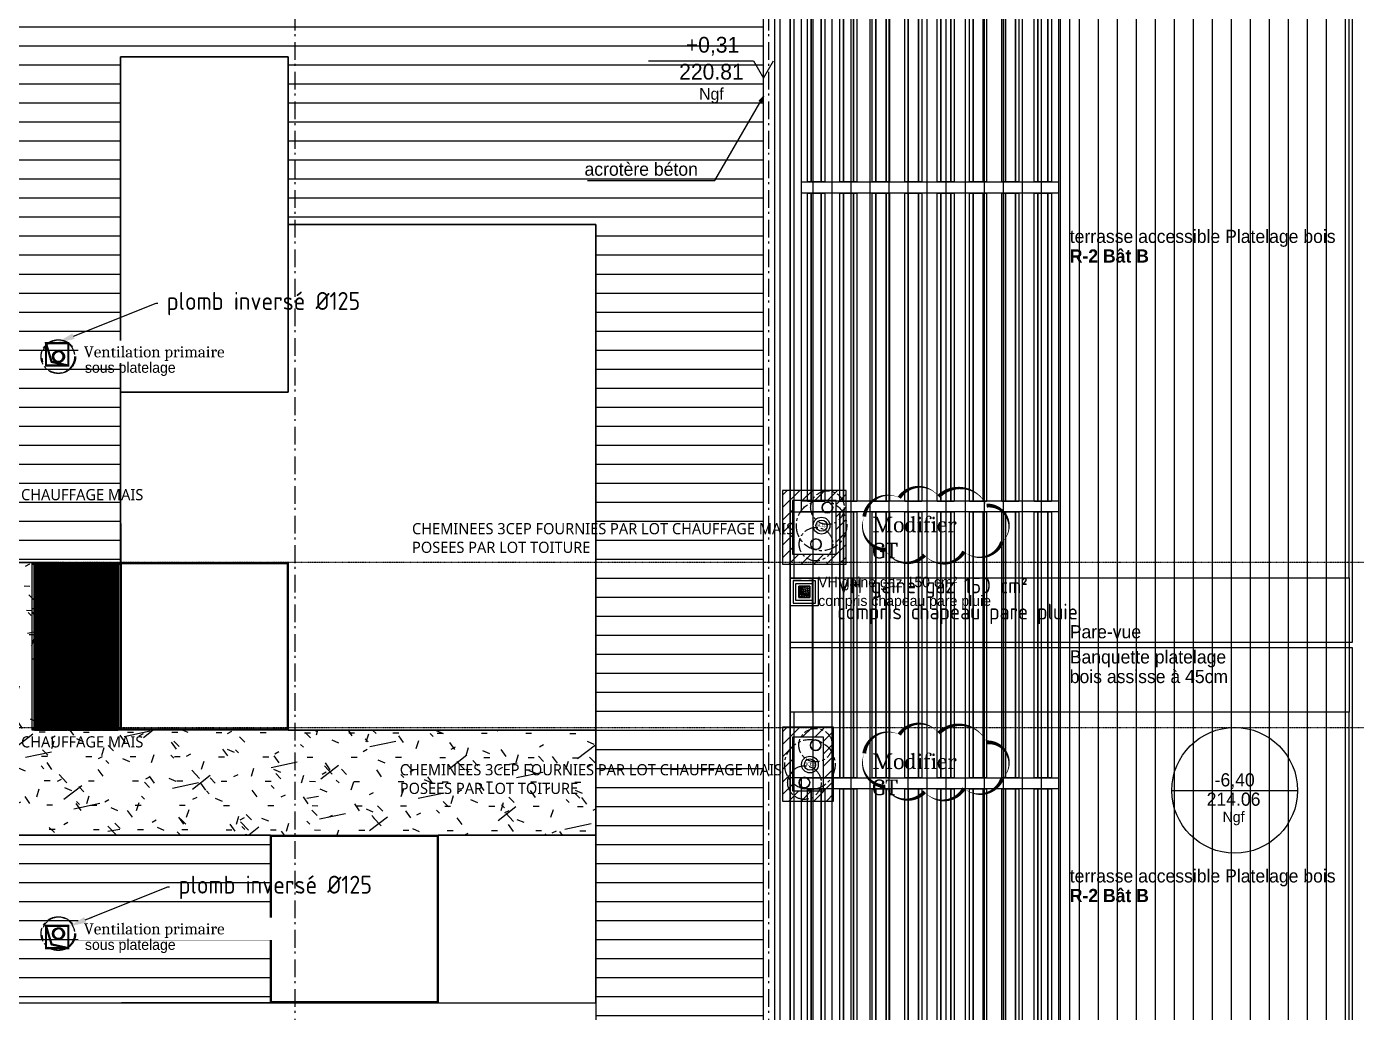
# Model space of a CAD drawing. Extents: x -594 to 29166, y -5797 to 14313.
# Drawn here: x 10176 to 11366, y 3889 to 4770 of the extents above; entities that cross this region are included whole.
import ezdxf
from ezdxf import colors
from ezdxf.entities.mleader import LeaderData, LeaderLine
from ezdxf.math import Vec2, Vec3

# ---------------------------------------------------------------- set-up
doc = ezdxf.new("R2010")
doc.units = 0
for name, pattern in [('CONTINU', [0]), ('prelem_euev', [2, 1.25, -0.25, 0.25, -0.25]), ('Style de ligne -1', [0.41664, 0.20828, -0.20836]), ('Style de ligne -15', [2.08328, 1.25, -0.41656, 0.13886, -0.27786]), ('Style de ligne -6', [1.04164, 0.625, -0.20828, 0.06943, -0.13893])]:
    doc.linetypes.add(name, pattern=pattern)
doc.layers.add('_GAZELEC-RESERVATION 2', color=6, linetype='Continuous', lineweight=18)
for name, color, linetype in [('A SITE', 252, 'Continuous'), ('B GÈnÈral_Hatch', 252, 'Continuous'), ('B Général', 252, 'Continuous'), ('C ANNOTATIONS-axes horizontaux', 252, 'Style de ligne -1'), ('C ANNOTATIONS-niveaux', 252, 'Continuous'), ('C ANNOTATIONS-niveaux_Hatch', 252, 'Continuous'), ('C ANNOTATIONS-prestations', 252, 'Continuous'), ('C ANNOTATIONS-texte', 252, 'Continuous'), ('prlm-CHAUFF', 30, 'Continuous'), ('prlm-EAU-EUEV', 25, 'Continuous'), ('prlm-GT', 242, 'Continuous'), ('prlm-MOD', 64, 'Continuous'), ('prlm-MOD-PB', 123, 'Continuous'), ('prlm-VRD', 252, 'Continuous'), ('SA - béton balayé', 252, 'Continuous'), ('SA - couvre sol', 252, 'Continuous')]:
    doc.layers.add(name, color=color, linetype=linetype)
doc.layers.add('prlm-ZEROPLOT', color=254, linetype='Continuous', plot=False)
doc.styles.add('Eurostile', font='')
doc.styles.add('prlm-chauff', font='trebucbi.ttf', dxfattribs={"height": 18})
doc.styles.add('prlm-mod', font='cambriaz.ttf', dxfattribs={"height": 18})
doc.styles.get("Standard").update_dxf_attribs({"font": 'isocp.shx', "height": 15})
doc.styles.get('Eurostile').set_extended_font_data('Eurostile')
pattern_1 = [(90, (0, 0), (17, 0), [])]
pattern_2 = [(0, (0.52917, -0.70556), (0.3527777774, -0.4409722222), [])]

# ---------------------------------------------------------------- blocks, each defined once
blk = doc.blocks.new('B n0.Groupe-11-1')
at = {"layer": 'B Général', "flags": 128}
for points in [[(121167.5, -121631.2), (121177.5, -121631.2), (121177.5, -121060.3), (121407.5, -121060.3), (121407.5, -122440.3), (121177.5, -122440.3), (121177.5, -121868.9), (121167.5, -121868.9), (121167.5, -122450.3), (121417.5, -122450.3), (121417.5, -121050.3), (121167.5, -121050.3)], [(121183, -121060.3), (121186.2, -121060.3), (121186.2, -121336.1), (121183, -121336.1)], [(121186.2, -121060.3), (121195.2, -121060.3), (121195.2, -121336.1), (121186.2, -121336.1)], [(121195.2, -121060.3), (121198.3, -121060.3), (121198.3, -121336.1), (121195.2, -121336.1)], [(121211.9, -121060.3), (121215.2, -121060.3), (121215.2, -121336.1), (121211.9, -121336.1)], [(121215.2, -121060.3), (121224.2, -121060.3), (121224.2, -121336.1), (121215.2, -121336.1)], [(121224.2, -121060.3), (121227.2, -121060.3), (121227.2, -121336.1), (121224.2, -121336.1)], [(121240.9, -121060.3), (121244.2, -121060.3), (121244.2, -121336.1), (121240.9, -121336.1)], [(121244.2, -121060.3), (121253.2, -121060.3), (121253.2, -121336.1), (121244.2, -121336.1)], [(121253.2, -121060.3), (121256.2, -121060.3), (121256.2, -121336.1), (121253.2, -121336.1)], [(121269.9, -121060.3), (121273.1, -121060.3), (121273.1, -121336.1), (121269.9, -121336.1)], [(121273.1, -121060.3), (121282.1, -121060.3), (121282.1, -121336.1), (121273.1, -121336.1)], [(121282.1, -121060.3), (121285.2, -121060.3), (121285.2, -121336.1), (121282.1, -121336.1)], [(121298.9, -121060.3), (121302.1, -121060.3), (121302.1, -121336.1), (121298.9, -121336.1)], [(121302.1, -121060.3), (121311.1, -121060.3), (121311.1, -121336.1), (121302.1, -121336.1)], [(121311.1, -121060.3), (121314.2, -121060.3), (121314.2, -121336.1), (121311.1, -121336.1)], [(121327.8, -121060.3), (121331.1, -121060.3), (121331.1, -121336.1), (121327.8, -121336.1)], [(121331.1, -121060.3), (121340.1, -121060.3), (121340.1, -121336.1), (121331.1, -121336.1)], [(121340.1, -121060.3), (121343.1, -121060.3), (121343.1, -121336.1), (121340.1, -121336.1)], [(121356.8, -121060.3), (121360.1, -121060.3), (121360.1, -121336.1), (121356.8, -121336.1)], [(121360.1, -121060.3), (121369.1, -121060.3), (121369.1, -121336.1), (121360.1, -121336.1)], [(121369.1, -121060.3), (121372.1, -121060.3), (121372.1, -121336.1), (121369.1, -121336.1)], [(121385.8, -121060.3), (121389, -121060.3), (121389, -121336.1), (121385.8, -121336.1)], [(121389, -121060.3), (121398, -121060.3), (121398, -121336.1), (121389, -121336.1)], [(121398, -121060.3), (121401.1, -121060.3), (121401.1, -121336.1), (121398, -121336.1)], [(121177.5, -121336.1), (121407.5, -121336.1), (121407.5, -121346.1), (121177.5, -121346.1)], [(121183, -121346.1), (121186.2, -121346.1), (121186.2, -121621.8), (121183, -121621.8)], [(121186.2, -121346.1), (121195.2, -121346.1), (121195.2, -121621.8), (121186.2, -121621.8)], [(121195.2, -121346.1), (121198.3, -121346.1), (121198.3, -121621.8), (121195.2, -121621.8)], [(121211.9, -121346.1), (121215.2, -121346.1), (121215.2, -121621.8), (121211.9, -121621.8)], [(121215.2, -121346.1), (121224.2, -121346.1), (121224.2, -121621.8), (121215.2, -121621.8)], [(121224.2, -121346.1), (121227.2, -121346.1), (121227.2, -121621.8), (121224.2, -121621.8)], [(121240.9, -121346.1), (121244.2, -121346.1), (121244.2, -121621.8), (121240.9, -121621.8)], [(121244.2, -121346.1), (121253.2, -121346.1), (121253.2, -121621.8), (121244.2, -121621.8)], [(121253.2, -121346.1), (121256.2, -121346.1), (121256.2, -121621.8), (121253.2, -121621.8)], [(121269.9, -121346.1), (121273.1, -121346.1), (121273.1, -121621.8), (121269.9, -121621.8)], [(121273.1, -121346.1), (121282.1, -121346.1), (121282.1, -121621.8), (121273.1, -121621.8)], [(121282.1, -121346.1), (121285.2, -121346.1), (121285.2, -121621.8), (121282.1, -121621.8)], [(121298.9, -121346.1), (121302.1, -121346.1), (121302.1, -121621.8), (121298.9, -121621.8)], [(121302.1, -121346.1), (121311.1, -121346.1), (121311.1, -121621.8), (121302.1, -121621.8)], [(121311.1, -121346.1), (121314.2, -121346.1), (121314.2, -121621.8), (121311.1, -121621.8)], [(121327.8, -121346.1), (121331.1, -121346.1), (121331.1, -121621.8), (121327.8, -121621.8)], [(121331.1, -121346.1), (121340.1, -121346.1), (121340.1, -121621.8), (121331.1, -121621.8)], [(121340.1, -121346.1), (121343.1, -121346.1), (121343.1, -121621.8), (121340.1, -121621.8)], [(121356.8, -121346.1), (121360.1, -121346.1), (121360.1, -121621.8), (121356.8, -121621.8)], [(121360.1, -121346.1), (121369.1, -121346.1), (121369.1, -121621.8), (121360.1, -121621.8)], [(121369.1, -121346.1), (121372.1, -121346.1), (121372.1, -121621.8), (121369.1, -121621.8)], [(121385.8, -121346.1), (121389, -121346.1), (121389, -121621.8), (121385.8, -121621.8)], [(121389, -121346.1), (121398, -121346.1), (121398, -121621.8), (121389, -121621.8)], [(121398, -121346.1), (121401.1, -121346.1), (121401.1, -121621.8), (121398, -121621.8)], [(121177.5, -121621.2), (121407.5, -121621.2), (121407.5, -121631.2), (121177.5, -121631.2)], [(121211.9, -121631.2), (121215.2, -121631.2), (121215.2, -121868.9), (121211.9, -121868.9)], [(121215.2, -121631.2), (121224.2, -121631.2), (121224.2, -121868.9), (121215.2, -121868.9)], [(121224.2, -121631.2), (121227.2, -121631.2), (121227.2, -121868.9), (121224.2, -121868.9)], [(121240.9, -121631.2), (121244.2, -121631.2), (121244.2, -121868.9), (121240.9, -121868.9)], [(121244.2, -121631.2), (121253.2, -121631.2), (121253.2, -121868.9), (121244.2, -121868.9)], [(121253.2, -121631.2), (121256.2, -121631.2), (121256.2, -121868.9), (121253.2, -121868.9)], [(121269.9, -121631.2), (121273.1, -121631.2), (121273.1, -121868.9), (121269.9, -121868.9)], [(121273.1, -121631.2), (121282.1, -121631.2), (121282.1, -121868.9), (121273.1, -121868.9)], [(121282.1, -121631.2), (121285.2, -121631.2), (121285.2, -121868.9), (121282.1, -121868.9)], [(121298.9, -121631.2), (121302.1, -121631.2), (121302.1, -121868.9), (121298.9, -121868.9)], [(121302.1, -121631.2), (121311.1, -121631.2), (121311.1, -121868.9), (121302.1, -121868.9)], [(121311.1, -121631.2), (121314.2, -121631.2), (121314.2, -121868.9), (121311.1, -121868.9)], [(121327.8, -121631.2), (121331.1, -121631.2), (121331.1, -121868.9), (121327.8, -121868.9)], [(121331.1, -121631.2), (121340.1, -121631.2), (121340.1, -121868.9), (121331.1, -121868.9)], [(121340.1, -121631.2), (121343.1, -121631.2), (121343.1, -121868.9), (121340.1, -121868.9)], [(121356.8, -121631.2), (121360.1, -121631.2), (121360.1, -121868.9), (121356.8, -121868.9)], [(121360.1, -121631.2), (121369.1, -121631.2), (121369.1, -121868.9), (121360.1, -121868.9)], [(121369.1, -121631.2), (121372.1, -121631.2), (121372.1, -121868.9), (121369.1, -121868.9)], [(121385.8, -121631.2), (121389, -121631.2), (121389, -121868.9), (121385.8, -121868.9)], [(121389, -121631.2), (121398, -121631.2), (121398, -121868.9), (121389, -121868.9)], [(121398, -121631.2), (121401.1, -121631.2), (121401.1, -121868.9), (121398, -121868.9)], [(121177.5, -121868.9), (121407.5, -121868.9), (121407.5, -121878.9), (121177.5, -121878.9)], [(121183, -121878.9), (121186.2, -121878.9), (121186.2, -122154.6), (121183, -122154.6)], [(121186.2, -121878.9), (121195.2, -121878.9), (121195.2, -122154.6), (121186.2, -122154.6)], [(121195.2, -121878.9), (121198.3, -121878.9), (121198.3, -122154.6), (121195.2, -122154.6)], [(121211.9, -121878.9), (121215.2, -121878.9), (121215.2, -122154.6), (121211.9, -122154.6)], [(121215.2, -121878.9), (121224.2, -121878.9), (121224.2, -122154.6), (121215.2, -122154.6)], [(121224.2, -121878.9), (121227.2, -121878.9), (121227.2, -122154.6), (121224.2, -122154.6)], [(121240.9, -121878.9), (121244.2, -121878.9), (121244.2, -122154.6), (121240.9, -122154.6)], [(121244.2, -121878.9), (121253.2, -121878.9), (121253.2, -122154.6), (121244.2, -122154.6)], [(121253.2, -121878.9), (121256.2, -121878.9), (121256.2, -122154.6), (121253.2, -122154.6)], [(121269.9, -121878.9), (121273.1, -121878.9), (121273.1, -122154.6), (121269.9, -122154.6)], [(121273.1, -121878.9), (121282.1, -121878.9), (121282.1, -122154.6), (121273.1, -122154.6)], [(121282.1, -121878.9), (121285.2, -121878.9), (121285.2, -122154.6), (121282.1, -122154.6)], [(121298.9, -121878.9), (121302.1, -121878.9), (121302.1, -122154.6), (121298.9, -122154.6)], [(121302.1, -121878.9), (121311.1, -121878.9), (121311.1, -122154.6), (121302.1, -122154.6)], [(121311.1, -121878.9), (121314.2, -121878.9), (121314.2, -122154.6), (121311.1, -122154.6)], [(121327.8, -121878.9), (121331.1, -121878.9), (121331.1, -122154.6), (121327.8, -122154.6)], [(121331.1, -121878.9), (121340.1, -121878.9), (121340.1, -122154.6), (121331.1, -122154.6)], [(121340.1, -121878.9), (121343.1, -121878.9), (121343.1, -122154.6), (121340.1, -122154.6)], [(121356.8, -121878.9), (121360.1, -121878.9), (121360.1, -122154.6), (121356.8, -122154.6)], [(121360.1, -121878.9), (121369.1, -121878.9), (121369.1, -122154.6), (121360.1, -122154.6)], [(121369.1, -121878.9), (121372.1, -121878.9), (121372.1, -122154.6), (121369.1, -122154.6)], [(121385.8, -121878.9), (121389, -121878.9), (121389, -122154.6), (121385.8, -122154.6)], [(121389, -121878.9), (121398, -121878.9), (121398, -122154.6), (121389, -122154.6)], [(121398, -121878.9), (121401.1, -121878.9), (121401.1, -122154.6), (121398, -122154.6)]]:
    blk.add_lwpolyline(points, close=True, dxfattribs=at)
blk = doc.blocks.new('B n0.Alti BAT B TERRASSE R-2')
at = {"layer": 'C ANNOTATIONS-niveaux', "linetype": 'Continuous'}
blk.add_line((-55.3, -0.2), (57.2, -0.2), dxfattribs=at)
blk.add_circle((1, -0.2), 56.2, dxfattribs=at)
at = {"layer": 'C ANNOTATIONS-niveaux', "attachment_point": 2, "rotation": 0, "line_spacing_factor": 0.894578, "style": 'Eurostile'}
for s, insert, char_height in [('-6,40', (1, 15.1), 11.76), ('214.06', (0, -2.2), 11.76), ('Ngf', (0, -19.2), 9.41)]:
    blk.add_mtext(s, dxfattribs=dict(at, insert=insert, char_height=char_height))
blk = doc.blocks.new('B n0.Alti BAT B ACCROTERE TOITURE')
at = {"layer": 'B Général', "linetype": 'Continuous', "flags": 128}
blk.add_lwpolyline([(-55.9, 6.5), (37.8, 6.5), (46.8, -9), (55.8, 6.5)], dxfattribs=at)
at = {"layer": 'C ANNOTATIONS-niveaux', "attachment_point": 2, "rotation": 0, "line_spacing_factor": 0.894578, "style": 'Eurostile'}
for s, insert, char_height in [('+0,31', (1.3, 28), 14.11), ('220.81', (0.3, 3.9), 14.11), ('Ngf', (0.3, -17.7), 10.58)]:
    blk.add_mtext(s, dxfattribs=dict(at, insert=insert, char_height=char_height))
blk = doc.blocks.new('B n0.Groupe-13-1')
at = {"layer": 'B Général', "linetype": 'Continuous', "flags": 128}
for points in [[(120568.5, -121676.4), (120718.5, -121676.4), (120718.5, -121826.4), (120568.5, -121826.4)], [(120569.5, -121677.4), (120717.5, -121677.4), (120717.5, -121825.4), (120569.5, -121825.4)]]:
    blk.add_lwpolyline(points, close=True, dxfattribs=at)
blk = doc.blocks.new('B n0.Groupe-14-1')
at = {"layer": 'B Général'}
blk.add_blockref('B n0.Groupe-13-1', (0, 0), dxfattribs=at)
blk = doc.blocks.new('B n0.Groupe-15-1')
at = {"layer": 'B Général'}
blk.add_blockref('B n0.Groupe-14-1', (0, 0), dxfattribs=at)
blk = doc.blocks.new('B n0.Groupe-25-1')
at = {"layer": 'B Général', "linetype": 'Continuous', "flags": 128}
for points in [[(120702.6, -121920.3), (120852.6, -121920.3), (120852.6, -122070.3), (120702.6, -122070.3)], [(120703.6, -121921.3), (120851.6, -121921.3), (120851.6, -122069.3), (120703.6, -122069.3)]]:
    blk.add_lwpolyline(points, close=True, dxfattribs=at)
blk = doc.blocks.new('B n0.Groupe-26-1')
at = {"layer": 'B Général'}
blk.add_blockref('B n0.Groupe-25-1', (0, 0), dxfattribs=at)
blk = doc.blocks.new('B n0.Groupe-27-1')
at = {"layer": 'B Général'}
blk.add_blockref('B n0.Groupe-26-1', (0, 0), dxfattribs=at)
blk = doc.blocks.new('B n0.Groupe-45-1')
at = {"layer": 'B GÈnÈral_Hatch', "linetype": 'Continuous'}
h = blk.add_hatch(dxfattribs=at)
h.set_pattern_fill('BOIS FIL HOR', color=256, style=0, pattern_type=2)
h.set_pattern_definition(pattern_2)
h.paths.add_polyline_path([(120491.5, -121826.4), (120491.5, -121677.9), (120506, -121677.9), (120506, -121826.4)])
h = blk.add_hatch(dxfattribs=at)
h.set_pattern_fill('BOIS FIL HOR', color=256, style=0, pattern_type=2)
h.set_pattern_definition(pattern_2)
h.paths.add_polyline_path([(120506.6, -121826.4), (120506.6, -121677.9), (120521.1, -121677.9), (120521.1, -121826.4)])
h = blk.add_hatch(dxfattribs=at)
h.set_pattern_fill('BOIS FIL HOR', color=256, style=0, pattern_type=2)
h.set_pattern_definition(pattern_2)
h.paths.add_polyline_path([(120521.7, -121826.4), (120521.7, -121677.9), (120536.2, -121677.9), (120536.2, -121826.4)])
h = blk.add_hatch(dxfattribs=at)
h.set_pattern_fill('BOIS FIL HOR', color=256, style=0, pattern_type=2)
h.set_pattern_definition(pattern_2)
h.paths.add_polyline_path([(120536.8, -121826.4), (120536.8, -121677.9), (120551.3, -121677.9), (120551.3, -121826.4)])
h = blk.add_hatch(dxfattribs=at)
h.set_pattern_fill('BOIS FIL HOR', color=256, style=0, pattern_type=2)
h.set_pattern_definition(pattern_2)
h.paths.add_polyline_path([(120551.9, -121826.4), (120551.9, -121677.9), (120566.4, -121677.9), (120566.4, -121826.4)])
at = {"layer": 'B Général', "linetype": 'Continuous', "flags": 128}
for points in [[(120489.4, -121677.9), (120489.4, -121676.4), (120568.5, -121676.4), (120568.5, -121677.9)], [(120489.4, -121826.4), (120489.4, -121677.9), (120490.9, -121677.9), (120490.9, -121826.4)], [(120491.5, -121826.4), (120491.5, -121677.9), (120506, -121677.9), (120506, -121826.4)], [(120506.6, -121826.4), (120506.6, -121677.9), (120521.1, -121677.9), (120521.1, -121826.4)], [(120521.7, -121826.4), (120521.7, -121677.9), (120536.2, -121677.9), (120536.2, -121826.4)], [(120536.8, -121826.4), (120536.8, -121677.9), (120551.3, -121677.9), (120551.3, -121826.4)], [(120551.9, -121826.4), (120551.9, -121677.9), (120566.4, -121677.9), (120566.4, -121826.4)], [(120567, -121826.4), (120567, -121677.9), (120568.5, -121677.9), (120568.5, -121826.4)], [(120489.4, -121826.4), (120489.4, -121824.9), (120568.5, -121824.9), (120568.5, -121826.4)]]:
    blk.add_lwpolyline(points, close=True, dxfattribs=at)
blk = doc.blocks.new('B n0.Groupe-46-1')
at = {"layer": 'B GÈnÈral_Hatch', "linetype": 'Continuous'}
h = blk.add_hatch(dxfattribs=at)
h.set_pattern_fill('PLATELAGE BOIS', color=256, angle=270, style=0, pattern_type=2)
h.set_pattern_definition([(360, (119964.08, -123919.825), (-3e-15, -17), [])])
h.paths.add_polyline_path([(119613.4, -121673.1), (119196.6, -121673.1), (119196.6, -121822.3), (119291, -121822.3), (119291, -121830.2), (118750.6, -121830.2), (118750.6, -123751.2), (120102.6, -123751.2), (120102.6, -122436.3), (120102.6, -122426.3), (120118.6, -122426.3), (121143.5, -122426.3), (121143.5, -121074.3), (120993.5, -121074.3), (120993.5, -121074.3), (118750.6, -121074.3), (118750.6, -121669.3), (119077.5, -121669.3), (119077.5, -121599.3), (118825.6, -121599.3), (118825.6, -121374.3), (118902.6, -121374.3), (118902.6, -121224.3), (119052.6, -121224.3), (119052.6, -121149.3), (119613.4, -121149.3)])
h.paths.add_polyline_path([(120718.5, -121374.3), (120993.5, -121374.3), (120993.5, -122276.3), (120402.6, -122276.3), (120402.6, -122070.3), (120702.6, -122070.3), (120702.6, -121920.3), (120402.6, -121920.3), (120402.6, -121676.4), (120568.5, -121676.4), (120568.5, -121224.3), (120718.5, -121224.3)])
h.paths.add_polyline_path([(119497.6, -122251.3), (119497.6, -121822.3), (120205.7, -121822.3), (120205.7, -122214.9), (119743.5, -122214.9), (119743.5, -122436.3), (119348.7, -122436.3), (119306.9, -122436.3), (119307.4, -122008.7), (119368.9, -122008.7), (119368.9, -122251.3), (119325.3, -122251.3), (119325.3, -122416.3), (119527.6, -122416.3), (119527.6, -122251.3)])
h.paths.add_polyline_path([(119809.5, -122477.5), (119809.5, -122254.8), (119952.6, -122254.8), (119952.6, -122556.6), (119496.7, -122556.6), (119496.7, -122477.5)])
h.paths.add_polyline_path([(119952.6, -122926.2), (119802.6, -122926.2), (119802.6, -122715.3), (119952.6, -122715.3)])
h.paths.add_polyline_path([(120188.8, -121662.2), (119763.4, -121662.2), (119763.4, -121224.3), (120402.6, -121224.3), (120402.6, -121583.1), (120188.8, -121583.1)])
h.paths.add_polyline_path([(119050.6, -122706.4), (119050.6, -122703.2), (119498.7, -122703.2), (119498.7, -122705.3), (119498.7, -123061.2), (120027.6, -123061.2), (120027.6, -123431.2), (119802.6, -123431.2), (119802.6, -123601.2), (118900.6, -123601.2), (118900.6, -122715.3), (118825.6, -122715.3), (118825.6, -121907.2), (119051.3, -121907.2), (119050.6, -122648.6), (119050.6, -122648.6), (119050.6, -122671), (119050.6, -122706.4)])
h = blk.add_hatch(dxfattribs=at)
h.set_pattern_fill('PLATELAGE BOIS', color=256, style=0, pattern_type=2)
h.set_pattern_definition(pattern_1)
h.paths.add_polyline_path([(121167.5, -121690.3), (121667.5, -121690.3), (121667.5, -121074.3), (121167.5, -121074.3)])
h = blk.add_hatch(dxfattribs=at)
h.set_pattern_fill('H_BETON', color=256, style=0, pattern_type=2)
h.set_pattern_definition([(-142.125016, (18.52, 3.53), (43.711712, -46.2287), [20.111606, -70.00223]), (-46.60301, (18.52, 3.53), (74.898574, 50.106956), [10.136317, -53.486058]), (-168.134205, (25.97, -3.92), (43.228758, -46.146754), [23.831505, -66.28233]), (-45, (74.487, 21.94), (26.147215, 36.693991), [3.741977, -41.314941]), (28.99596, (32.19, 40.13), (42.295787, -18.189762), [4.249871, -37.596046]), (-23.19859, (33.07, 39.688), (10.649274, 43.780348), [6.716635, -38.340283]), (-45.273068, (35.91, 42.19), (26.321799, 36.568959), [6.623501, -39.417796]), (-170.53768, (0, 0), (58.64547, -170.41925), [10.72895, -169.49872]), (-107.353786, (-22.49, 19.844), (44.637211, -6.135573), [7.392084, -37.664834]), (-54.46244, (-22.49, 19.844), (45.861128, -6.173661), [7.586823, -37.470095]), (179.84497, (-18.991, 13.656), (41.80673, -21.85841), [5.2623915, -34.296323])])
h.paths.add_polyline_path([(120569.5, -122070.3), (120702.7, -122070.3), (120702.7, -121920.3), (120993.5, -121920.3), (120993.5, -121826.4), (120702.7, -121826.4), (120702.7, -121826.4), (120569.5, -121826.4), (120513, -121826.4), (120513.5, -121676.4), (120402.6, -121676.4), (120402.6, -121920.3), (120702.6, -121920.3), (120702.6, -122070.3)])
h = blk.add_hatch(dxfattribs=at)
h.set_pattern_fill('PLATELAGE BOIS', color=256, style=0, pattern_type=2)
h.set_pattern_definition(pattern_1)
h.paths.add_polyline_path([(121187.5, -121690.3), (121667.5, -121690.3), (121667.5, -121810.3), (121187.5, -121810.3)])
h = blk.add_hatch(dxfattribs=at)
h.set_pattern_fill('PLATELAGE BOIS', color=256, style=0, pattern_type=2)
h.set_pattern_definition(pattern_1)
h.paths.add_polyline_path([(121167.5, -122426.3), (121667.5, -122426.3), (121667.5, -121810.3), (121167.5, -121810.3)])
at = {"layer": 'C ANNOTATIONS-niveaux_Hatch', "linetype": 'Continuous'}
blk.add_hatch(color=250, dxfattribs=at).paths.add_polyline_path([(121139.8, -121263.6), (121143.5, -121259.9), (121142.1, -121264.9)])
at = {"layer": 'B Général', "linetype": 'Continuous', "lineweight": 25, "flags": 128}
blk.add_lwpolyline([(118726.6, -121831.3), (118726.6, -123775.2), (120126.6, -123775.2), (120126.6, -122450.3), (121167.5, -122450.3), (121167.5, -121050.3), (118726.6, -121050.3), (118726.6, -121669.3)], close=True, dxfattribs=at)
at = {"layer": 'B Général', "linetype": 'Continuous', "lineweight": 18, "flags": 128}
blk.add_lwpolyline([(121167.5, -122426.3), (121667.5, -122426.3), (121667.5, -121074.3), (121167.5, -121074.3), (121167.5, -121050.3), (122276.5, -121050.3), (122276.5, -122450.3), (121167.5, -122450.3)], close=True, dxfattribs=at)
at = {"layer": 'B Général', "linetype": 'Continuous', "flags": 128}
for points in [[(120112.6, -122436.3), (120112.6, -123761.2), (118740.6, -123761.2), (118740.6, -121831.3), (118735.6, -121831.3), (118735.6, -123766.2), (120117.6, -123766.2), (120117.6, -122441.3), (121158.5, -122441.3), (121158.5, -121059.3), (118735.6, -121059.3), (118735.6, -121669.3), (118740.6, -121669.3), (118740.6, -121064.3), (121153.5, -121064.3), (121153.5, -122436.3)], [(122260.5, -121064.8), (122260.5, -122436.8), (121167.5, -122436.8), (121167.5, -122431.8), (121670.4, -122431.8), (121670.4, -121752.8), (121167.5, -121752.8), (121167.5, -121747.8), (121670.4, -121747.8), (121670.4, -121069.8), (121167.5, -121069.8), (121167.5, -121064.8)], [(121167.5, -121690.3), (121667.5, -121690.3), (121667.5, -121074.3), (121167.5, -121074.3)], [(120718.5, -121374.3), (120993.5, -121374.3), (120993.5, -122276.3), (120402.6, -122276.3), (120402.6, -122070.3), (120702.6, -122070.3), (120702.6, -121920.3), (120402.6, -121920.3), (120402.6, -121676.4), (120568.5, -121676.4), (120568.5, -121224.3), (120718.5, -121224.3)], [(120718.5, -121224.3), (120568.5, -121224.3), (120568.5, -121524.3), (120718.5, -121524.3)], [(120718.5, -121676.4), (120718.5, -121826.4), (120993.5, -121826.4), (120993.5, -121374.3), (120718.5, -121374.3), (120718.5, -121524.3), (120568.5, -121524.3), (120568.5, -121676.4)], [(120569.1, -121680.3), (120568.5, -121524.3), (120568.5, -121680.3)], [(120569.5, -122070.3), (120702.7, -122070.3), (120702.7, -121920.3), (120993.5, -121920.3), (120993.5, -121826.4), (120702.7, -121826.4), (120702.7, -121826.4), (120569.5, -121826.4), (120513, -121826.4), (120513.5, -121676.4), (120402.6, -121676.4), (120402.6, -121920.3), (120702.6, -121920.3), (120702.6, -122070.3)], [(121187.5, -121690.3), (121667.5, -121690.3), (121667.5, -121810.3), (121187.5, -121810.3)], [(121167.5, -122426.3), (121667.5, -122426.3), (121667.5, -121810.3), (121167.5, -121810.3)], [(120852.6, -121920.3), (120852.6, -122070.3), (120993.5, -122070.3), (120993.5, -121920.3)], [(120402.6, -122070.3), (120993.5, -122070.3), (120993.5, -122276.3), (120402.6, -122276.3)]]:
    blk.add_lwpolyline(points, close=True, dxfattribs=at)
blk.add_lwpolyline([(120118.6, -122426.3), (121143.5, -122426.3), (121143.5, -121074.3), (120993.5, -121074.3), (120993.5, -121074.3), (118750.6, -121074.3)], dxfattribs=at)
at = {"layer": 'B Général', "linetype": 'Continuous', "lineweight": 25, "flags": 128}
blk.add_lwpolyline([(118750.6, -121815.3), (118750.6, -123751.2), (120102.6, -123751.2), (120102.6, -122426.3), (121143.5, -122426.3), (121143.5, -121074.3), (118750.6, -121074.3), (118750.6, -121685.3)], dxfattribs=at)
at = {"layer": 'C ANNOTATIONS-niveaux', "linetype": 'Continuous', "flags": 128}
blk.add_lwpolyline([(120986.2, -121334.9), (121100.2, -121334.9), (121143.5, -121259.9)], dxfattribs=at)
blk.add_lwpolyline([(121139.8, -121263.6), (121143.5, -121259.9), (121142.1, -121264.9)], close=True, dxfattribs=at)
at = {"layer": 'B Général'}
for name in ['B n0.Groupe-11-1', 'B n0.Groupe-45-1', 'B n0.Groupe-15-1', 'B n0.Groupe-27-1']:
    blk.add_blockref(name, (0, 0), dxfattribs=at)
at = {"layer": 'C ANNOTATIONS-niveaux'}
for name, p in [('B n0.Alti BAT B ACCROTERE TOITURE', (121096.7, -121234.5)), ('B n0.Alti BAT B TERRASSE R-2', (121564, -121880))]:
    blk.add_blockref(name, p, dxfattribs=at)
at = {"layer": 'C ANNOTATIONS-texte', "char_height": 11.759, "attachment_point": 1, "line_spacing_factor": 0.894578, "style": 'Eurostile'}
for s, insert, width in [('acrotère béton', (120983.5, -121318.9), 126.677), ('terrasse accessible Platelage bois\\P{\\fEurostile|b1|i0|c0|p0;R-2 Bât B}', (121417.5, -121379), 252.914), ('Banquette platelage bois assisse à 45cm', (121417.5, -121755), 163.775), ('terrasse accessible Platelage bois\\P{\\fEurostile|b1|i0|c0|p0;R-2 Bât B}', (121417.5, -121950.8), 253.518)]:
    blk.add_mtext(s, dxfattribs=dict(at, insert=insert, width=width))
at = {"layer": 'C ANNOTATIONS-texte', "insert": (121417.5, -121732.5), "char_height": 11.76, "attachment_point": 1, "line_spacing_factor": 0.894578, "style": 'Eurostile'}
blk.add_mtext('Pare-vue', dxfattribs=at)
blk = doc.blocks.new('xi.vhgaz-2')
at = {"layer": 'B Général', "linetype": 'Style de ligne -15', "ltscale": 25.4}
for p, q in [((5, -5), (15, -5)), ((5, -15), (5, -5)), ((6.8, -6.7), (6.8, -12.7)), ((8.8, -10.6), (6.8, -6.7)), ((12.7, -12.7), (8.8, -10.6)), ((15, -5), (15, -15)), ((15, -15), (5, -15)), ((6.8, -12.7), (12.7, -12.7))]:
    blk.add_line(p, q, dxfattribs=at)
at = {"layer": 'B Général', "linetype": 'Style de ligne -15', "ltscale": 25.4, "flags": 128}
for points in [[(-2.6, 2.4), (22.4, 2.4), (22.4, -22.6), (-2.6, -22.6)], [(0, -20), (20, -20), (20, 0), (0, 0)], [(2.4, -2.6), (17.4, -2.6), (17.4, -17.6), (2.4, -17.6)], [(6.8, -6.7), (8.8, -10.6), (12.7, -12.7), (6.8, -12.7)]]:
    blk.add_lwpolyline(points, close=True, dxfattribs=at)
blk = doc.blocks.new('xi.vpmod-2')
at = {"layer": 'B Général', "linetype": 'Style de ligne -15', "ltscale": 25.4, "flags": 128}
for points in [[(-5, 0, 0.414214), (0, -5, 0.414214), (5, 0, 0.414214), (0, 5, 0.414214)], [(4.5, 0, -0.414214), (0, -4.5, -0.414214), (-4.5, 0, -0.414214), (0, 4.5, -0.414214)]]:
    blk.add_lwpolyline(points, format="xyb", close=True, dxfattribs=at)
at = {"layer": 'B Général', "linetype": 'Style de ligne -15', "ltscale": 25.4}
for radius in [15, 5, 4.5]:
    blk.add_circle((0, 0), radius, dxfattribs=at)
blk = doc.blocks.new('B n0.Groupe-54-1')
at = {"layer": 'C ANNOTATIONS-prestations'}
for name, p in [('xi.vpmod-2', (120513.4, -121492.4)), ('xi.vhgaz-2', (121170.1, -121692.7)), ('xi.vpmod-2', (120513.4, -122008.3))]:
    blk.add_blockref(name, p, dxfattribs=at)
at = {"layer": 'C ANNOTATIONS-prestations', "char_height": 9.407, "attachment_point": 1, "line_spacing_factor": 1.067261, "style": 'Eurostile'}
for s, insert, width in [('Ventilation primaire\\Psous platelage', (120536.7, -121480.7), 163.663), ('VH gaine gaz 150 cm²\\Pcompris chapeau pare pluie', (121192.5, -121689.2), 278.852), ('Ventilation primaire\\Psous platelage', (120536.7, -121996.7), 163.663)]:
    blk.add_mtext(s, dxfattribs=dict(at, insert=insert, width=width))
blk = doc.blocks.new('A$C380262B1')
at = {"layer": 'SA - béton balayé'}
h = blk.add_hatch(dxfattribs=at)
h.set_pattern_fill('BETON_BALAYE', color=256, scale=50, angle=-20.8285, style=0, pattern_type=2)
h.set_pattern_definition([(339.171536074, (-355966725.09, -417896002.404), (120.5899727452, 7.6196110993), [750, -100, 250, -50]), (339.171536074, (-355966654.05, -417896002.68), (-23.086963949, 79.932734819), [150, -16.5, 300, -37.5]), (339.1715360745, (-355966686.613, -417895971.57), (254.9204179625, -61.1377993213), [400, -70, 200, -50])])
h.paths.add_polyline_path([(1873.1, -1045.3), (1723.7, -1045.1), (1723.3, -925.1), (2345.5, -924.8), (2345.1, -964.5), (3018, -1034.7), (4386.4, -1035.3, 0.455457), (4485.5, -921.5, -0.019641), (4467.2, -749.9), (4481.5, 248.9, 0.167382), (4271.6, 941.7, -0.154309), (3947.7, 1816.5), (3948.1, 2223.5), (4228.1, 2223.1), (4227.6, 1826.7, 0.154507), (4495.4, 1110.1, -0.168381), (4761.3, 238.4), (4744.9, -628.4, 0.051756), (4870.2, -1347.4, 0.076838), (5066.3, -1775.6, 0.017992), (5358.8, -2186.5), (5613.4, -2444.3), (5515.1, -2706.9, -0.16997), (4566.2, -1299.6, 0.333645), (4374.2, -1155.3), (3011.7, -1154.7), (2987.5, -1152.2), (2588.3, -2690.3), (2395.8, -3771.2, 0.414214), (2476.8, -3887.2), (2969, -3974.9), (2948, -4093), (2455.7, -4005.3, -0.414214), (2277.7, -3750.2), (2470.9, -2664.9), (2866.8, -1139.6)])
at = {"layer": 'SA - couvre sol'}
h = blk.add_hatch(dxfattribs=at)
h.set_pattern_fill('PELOUSE6', color=256, scale=20, angle=-20.8285, style=0, pattern_type=2)
h.set_pattern_definition([(339.171536074, (-355966725.09, -417896002.4), (42.668560226, 112.15789941), [37.50000056, -202.50000304]), (69.171536074, (-355966711.95, -417896007.4), (-224.31579882, 85.33712045), [15.000000225, -105.000001575]), (69.171536074, (-355966703.19, -417896010.74), (-224.31579882, 85.33712045), [15.000000225, -105.000001575]), (69.171536074, (-355966707.57, -417896009.07), (-224.31579882, 85.33712045), [18.75000028, -101.25000152]), (102.861603604, (-355966716.33, -417896005.74), (-138.978678323, 309.652918731), [12.00000018, -420.74615931]), (35.481468544, (-355966698.804, -417896012.404), (42.668560268, 112.157899497), [12.00000018, -420.74615931]), (35.481468544, (-355966690.04, -417896015.74), (42.668560268, 112.157899497), [26.00000039, -406.6661591]), (102.861603604, (-355966725.09, -417896002.404), (-138.978678323, 309.652918731), [26.00000039, -406.6661591]), (339.171536074, (-355966637.58, -417896011.62), (42.668560226, 112.15789941), [44.424551066, -195.575452534]), (339.171536074, (-355966645.29, -417895987.83), (42.668560226, 112.15789941), [82.810089442, -56.095855641, 43.074318646, -58.01973967]), (339.171536074, (-355966652.85, -417895964.09), (42.668560226, 112.15789941), [119.479949592, -46.287461894, 29.478701242, -44.75389087]), (339.171536074, (-355966660.49, -417895940.32), (42.668560226, 112.15789941), [100.461142907, -139.538860693]), (339.171536074, (-355966653.29, -417895922.19), (42.668560226, 112.15789941), [65.569739384, -174.430264216])])
h.paths.add_polyline_path([(3874.4, 2224.2), (3948.1, 2223.5), (3947.7, 1816.5, 0.154309), (4271.6, 941.7, -0.167382), (4481.5, 248.9), (4467.2, -749.9, 0.019641), (4485.5, -921.5, -0.455457), (4386.4, -1035.3), (3018, -1034.7), (2345.1, -964.5), (2345.5, -924.8), (2725.6, -924.9), (2725.6, -951.5), (3873.7, -951.5), (3873.3, 1653.4)])
blk = doc.blocks.new('xi.txt-3ceptuile')
at = {"layer": 'prlm-MOD-PB', "insert": (0, 0), "char_height": 10, "width": 351.36, "attachment_point": 1, "rotation": 360, "style": 'prlm-chauff'}
blk.add_mtext('\\A1;CHEMINEES 3CEP FOURNIES PAR LOT CHAUFFAGE MAIS POSEES PAR LOT TOITURE', dxfattribs=at)
blk = doc.blocks.new('xi.3cep100-150mod')
at = {"layer": 'prlm-MOD-PB', "color": 0}
for radius in [7.5, 5]:
    blk.add_circle((0, 0), radius, dxfattribs=at)
at = {"layer": 'prlm-ZEROPLOT', "linetype": 'prelem_euev', "ltscale": 10}
blk.add_circle((0, 0), 22.5, dxfattribs=at)
at = {"layer": 'prlm-MOD-PB', "color": 0, "insert": (0, 0), "char_height": 3, "width": 9.782, "attachment_point": 5, "style": 'prlm-chauff'}
blk.add_mtext('3CEp', dxfattribs=at)
blk = doc.blocks.new('xi.txt-modgt')
at = {"layer": 'prlm-MOD'}
blk.add_lwpolyline([(59.3, 18.1, 0, 3.5, 0.520567), (24.1, 16.9, 0, 3.5, 0.520567), (24.1, 16.9, 0, 3.5, 0.520567), (-7.2, 0.1, 0, 3.5, 0.520567), (-7.2, 0.1, 0, 3.5, 0.520567), (11.6, -29.6, 0, 3.5, 0.520567), (11.6, -29.6, 0, 3.5, 0.520567), (46.8, -34.3, 0, 3.5, 0.520567), (46.8, -34.3, 0, 3.5, 0.520567), (82, -31.2, 0, 3.5, 0.520567), (82, -31.2, 0, 3.5, 0.520567), (116, -22.6, 0, 3.5, 0.520567), (116, -22.6, 0, 3.5, 0.71855), (102.3, 9.9, 0, 3.5, 0.520567), (102.3, 9.9, 0, 3.5, 0.520567)], format="xyseb", close=True, dxfattribs=at)
at = {"layer": 'prlm-MOD', "insert": (0, 0), "char_height": 14, "width": 1.326, "attachment_point": 1, "style": 'prlm-mod'}
blk.add_mtext('Modifier GT', dxfattribs=at)
blk = doc.blocks.new('xi.vp')
at = {"layer": 'prlm-EAU-EUEV', "lineweight": 5}
h = blk.add_hatch(color=0, dxfattribs=at)
h.paths.add_polyline_path([(-5, 0, 1), (5, 0, 1)])
h.paths.add_polyline_path([(4.5, 0, -1), (-4.5, 0, -1)], flags=16)
at = {"layer": 'prlm-EAU-EUEV', "color": 0, "lineweight": 5}
for radius in [5, 4.5]:
    blk.add_circle((0, 0), radius, dxfattribs=at)
at = {"layer": 'prlm-ZEROPLOT', "linetype": 'prelem_euev', "ltscale": 10}
blk.add_circle((0, 0), 15, dxfattribs=at)
blk = doc.blocks.new('xi.3cep100-150')
at = {"layer": 'prlm-CHAUFF', "color": 0}
for radius in [7.5, 5]:
    blk.add_circle((0, 0), radius, dxfattribs=at)
at = {"layer": 'prlm-CHAUFF', "color": 0, "insert": (0, 0), "char_height": 3, "width": 9.782, "attachment_point": 5, "style": 'prlm-chauff'}
blk.add_mtext('3CEp', dxfattribs=at)
blk = doc.blocks.new('xi.vpmod')
at = {"layer": 'prlm-MOD-PB', "lineweight": 5}
h = blk.add_hatch(color=0, dxfattribs=at)
h.paths.add_polyline_path([(-5, 0, 1), (5, 0, 1)])
h.paths.add_polyline_path([(4.5, 0, -1), (-4.5, 0, -1)], flags=16)
at = {"layer": 'prlm-MOD-PB', "color": 0, "lineweight": 5}
for radius in [5, 4.5]:
    blk.add_circle((0, 0), radius, dxfattribs=at)
at = {"layer": 'prlm-ZEROPLOT', "linetype": 'prelem_euev', "ltscale": 10}
blk.add_circle((0, 0), 15, dxfattribs=at)
blk = doc.blocks.new('xi.TXT-VHgaz')
at = {"layer": 'prlm-MOD-PB', "insert": (0, 0), "char_height": 14, "width": 278.852, "attachment_point": 1}
blk.add_mtext('VH gaine gaz 150 cm²\\Pcompris chapeau pare pluie', dxfattribs=at)
blk = doc.blocks.new('xi.vhgaz')
at = {"layer": 'prlm-MOD-PB'}
h = blk.add_hatch(dxfattribs=at)
h.set_pattern_fill('ANSI37', color=256, scale=0.5, angle=36.1618, style=0)
h.set_pattern_definition([(81.161841, (11122.5579, 22597.7274), (-1.56865046, 0.2439098), []), (171.161841, (11122.5579, 22597.7274), (-0.2439098, -1.56865046), [])])
h.paths.add_polyline_path([(5, -15), (15, -15), (15, -5), (5, -5)])
at = {"layer": 'prlm-MOD-PB', "linetype": 'CONTINU'}
blk.add_hatch(color=256, dxfattribs=at).paths.add_polyline_path([(6.8, -6.7), (8.8, -10.6), (12.7, -12.7), (6.8, -12.7)], flags=16)
for p, q in [((5, -5), (15, -5)), ((5, -15), (5, -5)), ((6.8, -6.7), (6.8, -12.7)), ((8.8, -10.6), (6.8, -6.7)), ((12.7, -12.7), (8.8, -10.6)), ((15, -5), (15, -15)), ((15, -15), (5, -15)), ((6.8, -12.7), (12.7, -12.7))]:
    blk.add_line(p, q, dxfattribs=at)
at = {"layer": 'prlm-MOD-PB'}
for points in [[(-2.6, 2.4), (22.4, 2.4), (22.4, -22.6), (-2.6, -22.6)], [(0, -20), (20, -20), (20, 0), (0, 0)], [(2.4, -2.6), (17.4, -2.6), (17.4, -17.6), (2.4, -17.6)], [(5, -15), (15, -15), (15, -5), (5, -5)]]:
    blk.add_lwpolyline(points, close=True, dxfattribs=at)

msp = doc.modelspace()

# ---------------------------------------------------------------- hatches: boundary and pattern name
at = {"layer": 'prlm-MOD'}
h = msp.add_hatch(dxfattribs=at)
h.set_pattern_fill('ANSI31', color=256, scale=2.5)
h.set_pattern_definition([(45, (0, 211.7144), (-5.61266, 5.61266), [])])
h.paths.add_polyline_path([(10900.375, 4346.71), (10861.569, 4346.71), (10861.569, 4298.656), (10900.375, 4298.656)], flags=16)
h.paths.add_polyline_path([(10909.368, 4355.704), (10852.576, 4355.704), (10852.576, 4289.663), (10909.368, 4289.663)])
h = msp.add_hatch(dxfattribs=at)
h.set_pattern_fill('ANSI31', color=256, scale=2.5)
h.paths.add_polyline_path([(10889.168, 4134.996), (10861.569, 4134.996), (10861.569, 4086.941), (10889.168, 4086.941)], flags=16)
h.paths.add_polyline_path([(10898.161, 4143.989), (10852.576, 4143.989), (10852.576, 4077.948), (10898.161, 4077.948)])

# ---------------------------------------------------------------- linework, layer by layer
at = {"layer": '_GAZELEC-RESERVATION 2', "const_width": 2}
for points in [[(10213.796, 4487.281), (10203.796, 4487.281), (10193.796, 4487.281), (10193.796, 4467.281), (10213.796, 4467.281), (10213.796, 4487.281), (10193.796, 4487.281), (10198.781, 4470.641), (10213.796, 4467.281)], [(10213.796, 3966.422), (10203.796, 3966.422), (10193.796, 3966.422), (10193.796, 3946.422), (10213.796, 3946.422), (10213.796, 3966.422), (10193.796, 3966.422), (10198.781, 3949.781), (10213.796, 3946.422)]]:
    msp.add_lwpolyline(points, dxfattribs=at)
at = {"layer": 'A SITE', "linetype": 'Style de ligne -15', "lineweight": 50, "ltscale": 25.4}
msp.add_open_spline([(4176.46, 5442.268), (4369.672, 5480.305), (4562.883, 5518.342), (4903.036, 5519.771), (5243.188, 5521.2), (5979.862, 5524.644), (6716.536, 5528.089), (7278.196, 5527.681), (7839.856, 5527.273), (8021.336, 5527.044), (8202.816, 5526.815), (8808.176, 5525.356), (9413.535, 5523.896), (10716.351, 5525.293), (12019.166, 5526.69), (12242.597, 5526.219), (12466.029, 5525.748), (12816.588, 5520.962), (13167.148, 5516.176), (13202.673, 5616.323), (13238.199, 5716.47), (13267.888, 5802.201), (13297.577, 5887.932), (13327.266, 5973.663), (13356.956, 6059.395), (13408.406, 6207.964), (13459.856, 6356.533), (13477.006, 6406.056), (13494.156, 6455.579), (13528.564, 6560.212), (13562.972, 6664.845), (13573.344, 6696.386), (13583.716, 6727.928), (13599.145, 6774.844), (13614.573, 6821.761), (13678.898, 7117.445), (13743.224, 7413.129), (13957.444, 7453.65), (14171.664, 7494.171), (14164.331, 7534.454), (14156.998, 7574.738), (14190.699, 7584.189), (14224.399, 7593.639), (14227.546, 7586.876), (14230.693, 7580.113), (14293.316, 7599.076), (14355.939, 7618.039), (14360.336, 7603.518), (14364.733, 7588.998), (14537.195, 7591.453), (14709.721, 7640.319), (14664.801, 7789.364), (14619.881, 7938.41), (15047.101, 8062.384), (15474.322, 8186.358), (15686.72, 8247.996), (15899.118, 8309.635), (15904.181, 8311.166), (15909.244, 8312.698), (15908.246, 8315.995), (15907.249, 8319.292), (17672.664, 8849.185), (19438.079, 9379.077), (19648.946, 9442.842), (19859.814, 9506.606), (20255.35, 9309.74), (20650.886, 9112.874), (20960.83, 8222.926), (21270.775, 7332.978), (21180.205, 7304.155), (21089.635, 7275.333), (21163.082, 7017.584), (21236.529, 6759.834), (21251.591, 6763.9), (21266.653, 6767.967), (21275.663, 6734.59), (21284.674, 6701.213), (21269.902, 6697.225), (21255.13, 6693.238), (21270.029, 6638.047), (21284.928, 6582.856), (21291.188, 6584.546), (21297.447, 6586.236), (21305.995, 6495.046), (21402.881, 6506.774), (21487.346, 6527.117), (21571.811, 6547.461), (21569.541, 6559.077), (21567.271, 6570.694), (21604.983, 6578.638), (21642.694, 6586.582), (21649.991, 6549.244), (21657.287, 6511.906), (21652.493, 6510.896), (21647.699, 6509.886), (21807.598, 5746.172), (21967.496, 4982.457), (21977.291, 4938.62), (21987.086, 4894.782), (22015.78, 4743.898), (22044.474, 4593.013), (22063.498, 4473.154), (22082.523, 4353.295), (22101.178, 4237.725), (22119.832, 4122.156), (22124.345, 4087.384), (22128.858, 4052.612), (22138.67, 3933.295), (22148.483, 3813.978), (22152.899, 3687.239), (22157.316, 3560.501), (22156.076, 3368.858), (22154.837, 3177.215), (22152.199, 3078.787), (22149.562, 2980.358), (22145.456, 2863.605), (22141.35, 2746.851), (22132.85, 2586.185), (22124.349, 2425.518), (22087.732, 1950.646), (22051.116, 1475.773), (21993.933, 847.273), (21936.75, 218.773), (21915.729, 183.154), (21894.709, 147.536), (21213.23, 141.566), (20531.75, 135.597), (20529.704, 160.058), (20527.657, 184.52), (20322.852, 176.691), (20118.047, 168.862), (19882.166, 159.845), (19646.285, 150.828), (19256.888, 145.182), (18867.491, 139.536), (18773.401, -158.054), (18679.311, -455.644), (18604.53, -1398.289), (18529.749, -2340.935), (18635.053, -2777.585), (18740.357, -3214.234), (18588.756, -3295.853), (18437.156, -3377.471), (18384.511, -3407.387), (18331.865, -3437.302), (18280.613, -3484.556), (18229.362, -3531.809), (18125.267, -3688.349), (18021.173, -3844.888), (17973.144, -3961.195), (17925.114, -4077.502), (17903.66, -4188.267), (17882.205, -4299.032), (17853.831, -4428.724), (17825.458, -4558.416), (17795.321, -4816.052), (17765.184, -5073.687), (17828.426, -5320.212), (17891.667, -5566.736), (16164.839, -5333.52), (14438.011, -5100.304), (14043.046, -5030.624), (13648.082, -4960.944), (13506.144, -4936.079), (13364.206, -4911.213), (13220.848, -4883.357), (13077.49, -4855.501), (12791.937, -4799.706), (12506.383, -4743.912), (12128.349, -4679.679), (11750.314, -4615.447), (11530.967, -4571.296), (11311.619, -4527.146), (10549.503, -4375.437), (9787.387, -4223.728), (9847.498, -3981.593), (9907.609, -3739.459), (9806.225, -3461.39), (9704.841, -3183.322), (9715.187, -3083.784), (9725.532, -2984.247), (9824.047, -2441.958), (9922.562, -1899.67), (9651.72, -1701.167), (9380.878, -1502.664), (9447.608, -1104.825), (9514.339, -706.985), (9834.998, -611.033), (10155.657, -515.081), (10247.114, 11.583), (10338.572, 538.246), (10143.199, 564.034), (9947.826, 589.823), (9948.48, 594.78), (9949.134, 599.737), (9614.75, 638.685), (9280.365, 677.634), (8737.859, 744.574), (8195.353, 811.514), (7103.907, 948.262), (6012.462, 1085.009), (5516.207, 1145.917), (5019.951, 1206.825), (4567.057, 1262.265), (4114.163, 1317.705), (4102.18, 1307.409), (4090.197, 1297.113), (3869.944, 1322.11), (3649.69, 1347.106), (3455.22, 1370.405), (3260.751, 1393.703), (3258.524, 1373.559), (3256.298, 1353.416), (2884.962, 1399.248), (2513.626, 1445.079), (2816.189, 2481.825), (3118.751, 3518.57), (3122.583, 3517.421), (3126.415, 3516.272), (3182.803, 3704.332), (3239.191, 3892.391), (3244.935, 3911.549), (3250.679, 3930.706), (3342.693, 4248.166), (3434.706, 4565.625), (3504.837, 4748.285), (3574.967, 4930.944), (3700.503, 5086.554), (3826.038, 5242.164), (4001.249, 5342.216), (4176.46, 5442.268)], degree=2, knots=[0, 0, 0, 1, 1, 2, 2, 3, 3, 4, 4, 5, 5, 6, 6, 7, 7, 8, 8, 9, 9, 10, 10, 11, 11, 12, 12, 13, 13, 14, 14, 15, 15, 16, 16, 17, 17, 18, 18, 19, 19, 20, 20, 21, 21, 22, 22, 23, 23, 24, 24, 25, 25, 26, 26, 27, 27, 28, 28, 29, 29, 30, 30, 31, 31, 32, 32, 33, 33, 34, 34, 35, 35, 36, 36, 37, 37, 38, 38, 39, 39, 40, 40, 41, 41, 42, 42, 43, 43, 44, 44, 45, 45, 46, 46, 47, 47, 48, 48, 49, 49, 50, 50, 51, 51, 52, 52, 53, 53, 54, 54, 55, 55, 56, 56, 57, 57, 58, 58, 59, 59, 60, 60, 61, 61, 62, 62, 63, 63, 64, 64, 65, 65, 66, 66, 67, 67, 68, 68, 69, 69, 70, 70, 71, 71, 72, 72, 73, 73, 74, 74, 75, 75, 76, 76, 77, 77, 78, 78, 79, 79, 80, 80, 81, 81, 82, 82, 83, 83, 84, 84, 85, 85, 86, 86, 87, 87, 88, 88, 89, 89, 90, 90, 91, 91, 92, 92, 93, 93, 94, 94, 95, 95, 96, 96, 97, 97, 98, 98, 99, 99, 100, 100, 101, 101, 102, 102, 103, 103, 104, 104, 105, 105, 106, 106, 107, 107, 108, 108, 109, 109, 110, 110, 111, 111, 112, 112, 113, 113, 114, 114, 115, 115, 115], dxfattribs=at)
at = {"layer": 'B Général', "linetype": 'Style de ligne -6', "ltscale": 25.4}
for p, q in [((10416.484, 3285.389), (10416.484, 5820.389)), ((10840.388, 3285.389), (10840.388, 5820.389))]:
    msp.add_line(p, q, dxfattribs=at)
at = {"layer": 'B Général', "linetype": 'Continuous', "flags": 128}
msp.add_lwpolyline([(10859.388, 4336.491), (10903.822, 4336.491), (10903.822, 4098.846), (10859.388, 4098.846)], close=True, dxfattribs=at)
at = {"layer": 'C ANNOTATIONS-axes horizontaux'}
for p, q in [((12370.813, 4291.389), (2960.813, 4291.389)), ((12370.813, 4143.389), (2960.813, 4143.389))]:
    msp.add_line(p, q, dxfattribs=at)
at = {"layer": 'prlm-GT'}
for points in [[(10900.375, 4346.71), (10861.569, 4346.71), (10861.569, 4298.656), (10900.375, 4298.656)], [(10889.168, 4134.996), (10861.569, 4134.996), (10861.569, 4086.941), (10889.168, 4086.941)]]:
    msp.add_lwpolyline(points, close=True, dxfattribs=at)
at = {"layer": 'prlm-MOD'}
for points in [[(10909.368, 4355.704), (10852.576, 4355.704), (10852.576, 4289.663), (10909.368, 4289.663)], [(10898.161, 4143.989), (10852.576, 4143.989), (10852.576, 4077.948), (10898.161, 4077.948)]]:
    msp.add_lwpolyline(points, close=True, dxfattribs=at)
at = {"layer": 'prlm-ZEROPLOT'}
msp.add_lwpolyline([(8418.485, 4917.388), (10859.388, 4917.388), (10859.389, 3517.39), (9818.485, 3517.39), (9818.485, 2192.491), (8418.485, 2192.491)], close=True, dxfattribs=at)

# ---------------------------------------------------------------- block references
at = {"layer": 'B Général'}
msp.add_blockref('B n0.Groupe-46-1', (-110308.095, 125967.714), dxfattribs=at)
at = {"layer": 'C ANNOTATIONS-prestations'}
msp.add_blockref('B n0.Groupe-54-1', (-110308.095, 125967.714), dxfattribs=at)
at = {"layer": 'prlm-CHAUFF', "ltscale": 50}
for p in [(10887.438, 4324.224), (10877.037, 4110.561)]:
    msp.add_blockref('xi.3cep100-150', p, dxfattribs=at)
at = {"layer": 'prlm-EAU-EUEV'}
for p in [(10892.676, 4340.33), (10882.418, 4307.637), (10882.128, 4127.878), (10872.099, 4094.461)]:
    msp.add_blockref('xi.vp', p, dxfattribs=at)
at = {"layer": 'prlm-MOD'}
for p in [(10932.843, 4332.2), (10932.843, 4120.485)]:
    msp.add_blockref('xi.txt-modgt', p, dxfattribs=at)
at = {"layer": 'prlm-MOD-PB'}
for name, p in [('xi.txt-3ceptuile', (9939.02, 4356.916)), ('xi.3cep100-150mod', (10887.438, 4324.224)), ('xi.txt-3ceptuile', (10521.15, 4326.491)), ('xi.vhgaz', (10861.957, 4274.983)), ('xi.TXT-VHgaz', (10901.486, 4277.732)), ('xi.txt-3ceptuile', (9939.02, 4135.889)), ('xi.3cep100-150mod', (10877.037, 4110.561)), ('xi.txt-3ceptuile', (10510.209, 4110.969))]:
    msp.add_blockref(name, p, dxfattribs=at)
at = {"layer": 'prlm-VRD'}
msp.add_blockref('A$C380262B1', (8094.783, 3263.943), dxfattribs=at)

# ---------------------------------------------------------------- next in the draw order: texts
at = {"layer": 'prlm-MOD-PB', "char_height": 10, "width": 163.66326, "attachment_point": 1, "style": 'prlm-mod', "bg_fill": 2}
for insert in [(10227.628, 4484.625), (10227.628, 3968.715)]:
    msp.add_mtext('Ventilation primaire', dxfattribs=dict(at, insert=insert))

# ---------------------------------------------------------------- next in the draw order: block references
at = {"layer": 'prlm-MOD-PB'}
for p in [(10204.349, 4475.343), (10204.349, 3959.434)]:
    msp.add_blockref('xi.vpmod', p, dxfattribs=at)

# ---------------------------------------------------------------- next in the draw order: leaders
at = {"layer": '_GAZELEC-RESERVATION 2'}
ml = msp.add_multileader_mtext('Standard', dxfattribs=at)
ml.set_content('plomb inversé %%C125', color=256)
ml.set_leader_properties()
ml.build(insert=Vec2(0, 0))
ml.multileader.update_dxf_attribs({"text_right_attachment_type": 6, "dogleg_length": 0.36, "arrow_head_size": 16})
ctx = ml.context
ctx.base_point, ctx.char_height, ctx.arrow_head_size, ctx.landing_gap_size, ctx.plane_origin = Vec3(10293.775, 4523.088), 16, 16, 8, Vec3(10194.435, 4595.634)
ctx.right_attachment = 6
notes = []
notes.append((ctx, [(0, (1, 1, 0), (10292.335, 4523.088), (1, 0), 1.44, [(0, [(10203.484, 4487.68)], 0, [])])]))
ctx.mtext.insert, ctx.mtext.flow_direction = Vec3(10301.775, 4533.088), 5
ml = msp.add_multileader_mtext('Standard', dxfattribs=at)
ml.set_content('plomb inversé %%C125', color=256)
ml.set_leader_properties()
ml.build(insert=Vec2(0, 0))
ml.multileader.update_dxf_attribs({"text_right_attachment_type": 6, "dogleg_length": 0.36, "arrow_head_size": 16})
ctx = ml.context
ctx.base_point, ctx.char_height, ctx.arrow_head_size, ctx.landing_gap_size, ctx.plane_origin = Vec3(10304.327, 4001.177), 16, 16, 8, Vec3(10204.987, 4073.724)
ctx.right_attachment = 6
notes.append((ctx, [(0, (1, 1, 0), (10302.887, 4001.177), (1, 0), 1.44, [(0, [(10214.036, 3965.77)], 0, [])])]))
ctx.mtext.insert, ctx.mtext.flow_direction = Vec3(10312.327, 4011.177), 5
for ctx, leaders in notes:
    for number, flags, end, landing, length, lines in leaders:
        leader = LeaderData()
        leader.index, (leader.has_last_leader_line, leader.has_dogleg_vector, leader.attachment_direction) = number, flags
        leader.last_leader_point, leader.dogleg_vector, leader.dogleg_length = Vec3(end), Vec3(landing), length
        for number, points, colour, breaks in lines:
            line = LeaderLine()
            line.index, line.vertices, line.color, line.breaks = number, Vec3.list(points), colors.encode_raw_color(colour), breaks
            leader.lines.append(line)
        ctx.leaders.append(leader)

doc.saveas('drawing.dxf')
